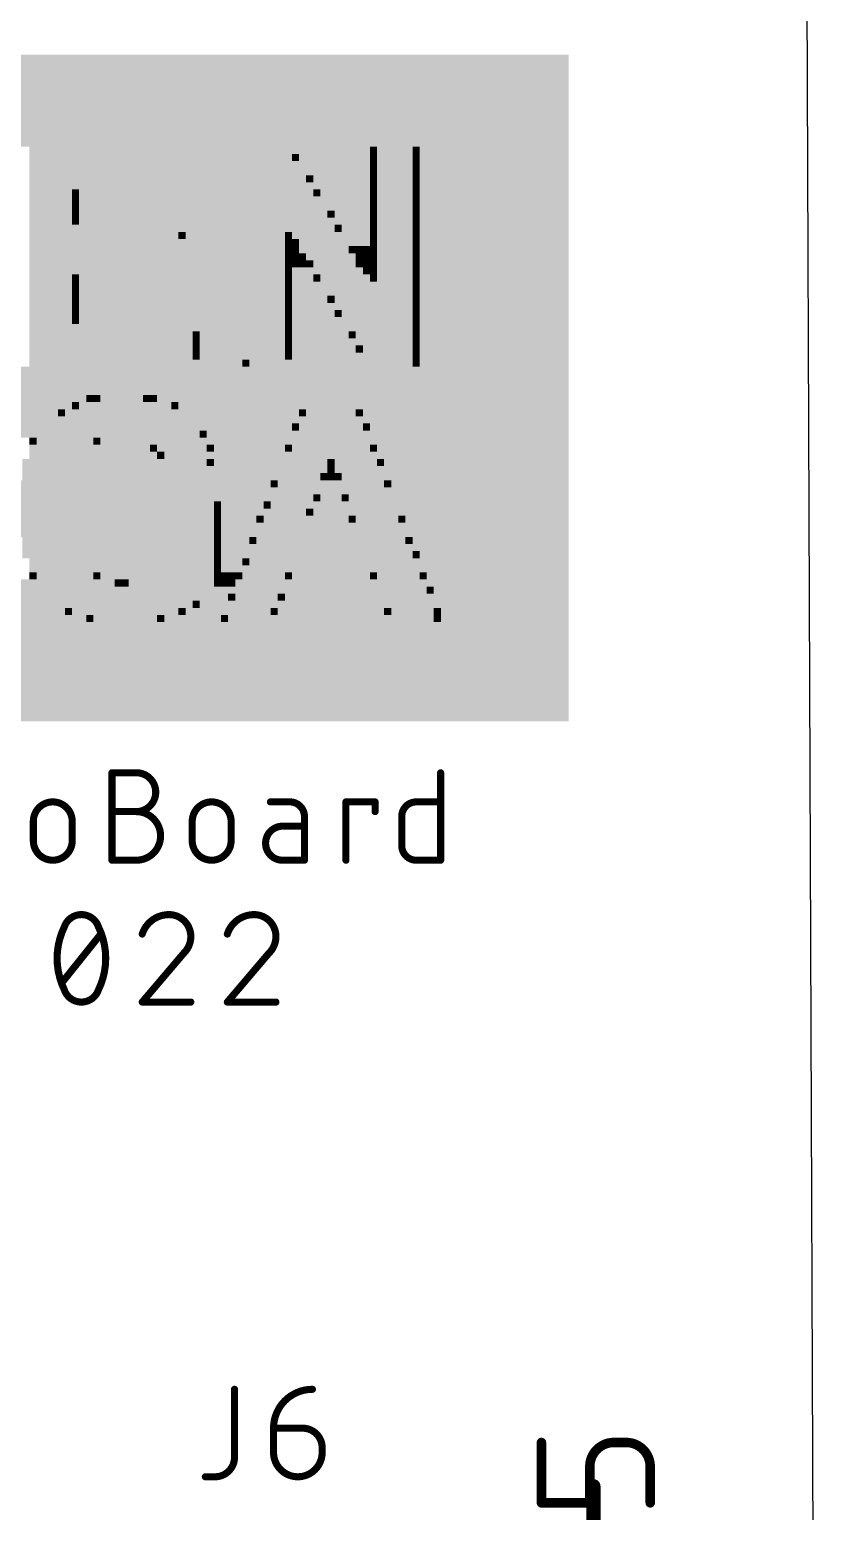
# Model space of a CAD drawing. Extents: x -12 to 108, y -5 to 75.
# Drawn here: x 94.91 to 103.51, y 48.24 to 64.16 of the extents above; entities that cross this region are included whole.
import ezdxf

# ---------------------------------------------------------------- set-up
doc = ezdxf.new("R2010")
doc.units = 0
doc.header["$MEASUREMENT"] = 0
doc.layers.get('0').update_dxf_attribs({"linetype": 'CONTINUOUS'})
for name, color, linetype in [('1', 12, 'CONTINUOUS'), ('20', 31, 'CONTINUOUS'), ('200', 132, 'CONTINUOUS'), ('201', 110, 'CONTINUOUS'), ('204', 40, 'CONTINUOUS'), ('21', 41, 'CONTINUOUS'), ('25', 253, 'CONTINUOUS')]:
    doc.layers.add(name, color=color, linetype=linetype)

# ---------------------------------------------------------------- blocks, each defined once
blk = doc.blocks.new('RECT')
blk.add_solid([(-0.5, -0.5), (0.5, -0.5), (-0.5, 0.5), (0.5, 0.5)])

msp = doc.modelspace()

# ---------------------------------------------------------------- linework, layer by layer
at = {"layer": '1', "const_width": 0.1524}
msp.add_lwpolyline([(100.965, 46.2408), (100.965, 48.514)], dxfattribs=at)
at = {"layer": '1', "const_width": 0.0762}
msp.add_lwpolyline([(101.0031, 48.514, 1), (100.9269, 48.514)], format="xyb", dxfattribs=at)
at = {"layer": '20'}
msp.add_line((103.5104, -0.127), (103.2564, 65.964), dxfattribs=at)
at = {"layer": '21'}
for points, const_width in [([(95.7933, 56.1982, 1), (95.7933, 56.1601)], 0.0381), ([(95.8124, 56.1791, 1), (95.7743, 56.1791)], 0.0381), ([(96.0544, 56.1982, 1), (96.0544, 56.1601)], 0.0381), ([(96.0544, 55.7614, 1), (96.0544, 56.1791)], 0.0762), ([(96.0544, 56.1601, 1), (96.0544, 56.1982)], 0.0381), ([(99.343, 56.1791, 1), (99.3049, 56.1791)], 0.0381), ([(95.3662, 55.657, 1), (94.9485, 55.657)], 0.0762), ([(97.0731, 55.657, 1), (96.6554, 55.657)], 0.0762), ([(97.4955, 55.8849, 1), (97.4955, 55.8468)], 0.0381), ([(97.861, 55.7092, 0.4142), (97.7043, 55.8659)], 0.0762), ([(97.7043, 55.8849, 1), (97.7043, 55.8468)], 0.0381), ([(97.7043, 55.8468, 1), (97.7043, 55.8849)], 0.0381), ([(98.3064, 55.8849, 1), (98.3064, 55.8468)], 0.0381), ([(98.3255, 55.8659, 1), (98.2874, 55.8659)], 0.0381), ([(98.6387, 55.8659, 1), (98.6006, 55.8659)], 0.0381), ([(98.6197, 55.8468, 1), (98.6197, 55.8849)], 0.0381), ([(99.0629, 55.8659, 0.4142), (98.9063, 55.7092)], 0.0762), ([(99.0629, 55.8849, 1), (99.0629, 55.8468)], 0.0381), ([(99.0629, 55.8468, 1), (99.0629, 55.8849)], 0.0381), ([(99.324, 55.8468, 1), (99.324, 55.8849)], 0.0381), ([(95.7933, 55.7805, 1), (95.7933, 55.7424)], 0.0381), ([(96.0544, 55.7805, 1), (96.0544, 55.7424)], 0.0381), ([(96.0544, 55.7805, 1), (96.0544, 55.7424)], 0.0381), ([(96.0544, 55.2393, 1), (96.0544, 55.7614)], 0.0762), ([(96.0544, 55.7424, 1), (96.0544, 55.7805)], 0.0381), ([(97.88, 55.7092, 1), (97.8419, 55.7092)], 0.0381), ([(97.8419, 55.7092, 1), (97.88, 55.7092)], 0.0381), ([(98.6006, 55.7614, 1), (98.6387, 55.7614)], 0.0381), ([(98.9254, 55.7092, 1), (98.8873, 55.7092)], 0.0381), ([(98.8873, 55.7092, 1), (98.9254, 55.7092)], 0.0381), ([(94.9675, 55.657, 1), (94.9294, 55.657)], 0.0381), ([(94.9294, 55.657, 1), (94.9675, 55.657)], 0.0381), ([(95.3852, 55.657, 1), (95.3471, 55.657)], 0.0381), ([(95.3471, 55.657, 1), (95.3852, 55.657)], 0.0381), ([(96.6744, 55.657, 1), (96.6363, 55.657)], 0.0381), ([(96.6363, 55.657, 1), (96.6744, 55.657)], 0.0381), ([(97.0921, 55.657, 1), (97.054, 55.657)], 0.0381), ([(97.054, 55.657, 1), (97.0921, 55.657)], 0.0381), ([(97.626, 55.6048, 1), (97.626, 55.2393)], 0.0762), ([(97.626, 55.6239, 1), (97.626, 55.5858)], 0.0381), ([(97.626, 55.5858, 1), (97.626, 55.6239)], 0.0381), ([(97.861, 55.5858, 1), (97.861, 55.6239)], 0.0381), ([(94.9675, 55.4482, 1), (94.9294, 55.4482)], 0.0381), ([(94.9294, 55.4482, 1), (94.9675, 55.4482)], 0.0381), ([(94.9485, 55.4482, 1), (95.3662, 55.4482)], 0.0762), ([(95.3852, 55.4482, 1), (95.3471, 55.4482)], 0.0381), ([(95.3471, 55.4482, 1), (95.3852, 55.4482)], 0.0381), ([(96.6744, 55.4482, 1), (96.6363, 55.4482)], 0.0381), ([(96.6363, 55.4482, 1), (96.6744, 55.4482)], 0.0381), ([(96.6554, 55.4482, 1), (97.0731, 55.4482)], 0.0762), ([(97.0921, 55.4482, 1), (97.054, 55.4482)], 0.0381), ([(97.054, 55.4482, 1), (97.0921, 55.4482)], 0.0381), ([(98.9063, 55.396, 0.4142), (99.0629, 55.2393)], 0.0762), ([(98.9254, 55.396, 1), (98.8873, 55.396)], 0.0381), ([(98.8873, 55.396, 1), (98.9254, 55.396)], 0.0381), ([(95.7933, 55.2584, 1), (95.7933, 55.2203)], 0.0381), ([(95.7743, 55.2393, 1), (95.8124, 55.2393)], 0.0381), ([(96.0544, 55.2584, 1), (96.0544, 55.2203)], 0.0381), ([(96.0544, 55.2203, 1), (96.0544, 55.2584)], 0.0381), ([(97.626, 55.2584, 1), (97.626, 55.2203)], 0.0381), ([(97.626, 55.2203, 1), (97.626, 55.2584)], 0.0381), ([(97.8419, 55.2393, 1), (97.88, 55.2393)], 0.0381), ([(97.861, 55.2203, 1), (97.861, 55.2584)], 0.0381), ([(98.2874, 55.2393, 1), (98.3255, 55.2393)], 0.0381), ([(99.0629, 55.2584, 1), (99.0629, 55.2203)], 0.0381), ([(99.0629, 55.2203, 1), (99.0629, 55.2584)], 0.0381), ([(99.3049, 55.2393, 1), (99.343, 55.2393)], 0.0381), ([(99.324, 55.2203, 1), (99.324, 55.2584)], 0.0381), ([(95.4648, 54.6551, 0.3205), (95.2821, 54.5246)], 0.0762), ([(95.4648, 54.6742, 1), (95.4648, 54.6361)], 0.0381), ([(95.6475, 54.5246, 0.3205), (95.4648, 54.6551)], 0.0762), ([(95.4648, 54.6361, 1), (95.4648, 54.6742)], 0.0381), ([(96.4053, 54.6551, 0.3252), (96.1181, 54.4463)], 0.0762), ([(96.4053, 54.6742, 1), (96.4053, 54.6361)], 0.0381), ([(96.6402, 54.4202, 0.4142), (96.4053, 54.6551)], 0.0762), ([(96.4053, 54.6361, 1), (96.4053, 54.6742)], 0.0381), ([(97.3197, 54.6551, 0.3252), (97.0325, 54.4463)], 0.0762), ([(97.3197, 54.6742, 1), (97.3197, 54.6361)], 0.0381), ([(97.5546, 54.4202, 0.4142), (97.3197, 54.6551)], 0.0762), ([(97.3197, 54.6361, 1), (97.3197, 54.6742)], 0.0381), ([(95.2821, 54.5246, 0.1139), (95.2037, 54.1852)], 0.0762), ([(95.264, 54.5308, 1), (95.3001, 54.5184)], 0.0381), ([(95.2992, 54.5163, 1), (95.2649, 54.533)], 0.0381), ([(95.7259, 54.1852, 0.1139), (95.6475, 54.5246)], 0.0762), ([(95.6647, 54.533, 1), (95.6304, 54.5163)], 0.0381), ([(95.6295, 54.5184, 1), (95.6656, 54.5308)], 0.0381), ([(95.6885, 54.4344, 1), (95.6588, 54.4582)], 0.0381), ([(96.1, 54.4522, 1), (96.1363, 54.4404)], 0.0381), ([(96.5619, 54.2374, 0.2052), (96.6402, 54.4202)], 0.0762), ([(96.6593, 54.4202, 1), (96.6212, 54.4202)], 0.0381), ([(96.6212, 54.4202, 1), (96.6593, 54.4202)], 0.0381), ([(97.0144, 54.4522, 1), (97.0507, 54.4404)], 0.0381), ([(97.4763, 54.2374, 0.2052), (97.5546, 54.4202)], 0.0762), ([(97.5737, 54.4202, 1), (97.5356, 54.4202)], 0.0381), ([(97.5356, 54.4202, 1), (97.5737, 54.4202)], 0.0381), ([(95.2037, 54.1852, 0.1139), (95.2821, 53.8459)], 0.0762), ([(95.2228, 54.1852, 1), (95.1847, 54.1852)], 0.0381), ([(95.1847, 54.1852, 1), (95.2228, 54.1852)], 0.0381), ([(95.6475, 53.8459, 0.1139), (95.7259, 54.1852)], 0.0762), ([(95.7449, 54.1852, 1), (95.7068, 54.1852)], 0.0381), ([(95.7068, 54.1852, 1), (95.7449, 54.1852)], 0.0381), ([(96.5488, 54.2512, 1), (96.5751, 54.2236)], 0.0381), ([(96.5764, 54.2251, 1), (96.5474, 54.2498)], 0.0381), ([(97.4632, 54.2512, 1), (97.4895, 54.2236)], 0.0381), ([(97.4908, 54.2251, 1), (97.4618, 54.2498)], 0.0381), ([(95.2411, 53.9361, 1), (95.2708, 53.9123)], 0.0381), ([(95.3001, 53.852, 1), (95.264, 53.8397)], 0.0381), ([(95.2821, 53.8459, 0.3205), (95.4648, 53.7153)], 0.0762), ([(95.2649, 53.8375, 1), (95.2992, 53.8542)], 0.0381), ([(95.4648, 53.7153, 0.3205), (95.6475, 53.8459)], 0.0762), ([(95.6304, 53.8542, 1), (95.6647, 53.8375)], 0.0381), ([(95.6656, 53.8397, 1), (95.6295, 53.852)], 0.0381), ([(95.4648, 53.7344, 1), (95.4648, 53.6963)], 0.0381), ([(95.4648, 53.6963, 1), (95.4648, 53.7344)], 0.0381), ([(96.1181, 53.7344, 1), (96.1181, 53.6963)], 0.0381), ([(96.1036, 53.7277, 1), (96.1327, 53.703)], 0.0381), ([(96.6402, 53.6963, 1), (96.6402, 53.7344)], 0.0381), ([(97.0325, 53.7344, 1), (97.0325, 53.6963)], 0.0381), ([(97.018, 53.7277, 1), (97.047, 53.703)], 0.0381), ([(97.5546, 53.6963, 1), (97.5546, 53.7344)], 0.0381), ([(100.4322, 48.9847, 1), (100.3814, 48.9847)], 0.0508), ([(101.1857, 48.9847, 0.4142), (100.9261, 48.7251)], 0.1016), ([(101.1857, 49.0101, 1), (101.1857, 48.9593)], 0.0508), ([(101.1857, 48.9593, 1), (101.1857, 49.0101)], 0.0508), ([(101.5752, 48.7251, 0.4142), (101.3156, 48.9847)], 0.1016), ([(101.3156, 49.0101, 1), (101.3156, 48.9593)], 0.0508), ([(101.3156, 48.9593, 1), (101.3156, 49.0101)], 0.0508), ([(100.9515, 48.7251, 1), (100.9007, 48.7251)], 0.0508), ([(100.9007, 48.7251, 1), (100.9515, 48.7251)], 0.0508), ([(101.6006, 48.7251, 1), (101.5498, 48.7251)], 0.0508), ([(101.5498, 48.7251, 1), (101.6006, 48.7251)], 0.0508), ([(100.4068, 48.361, 1), (100.4068, 48.3102)], 0.0508), ([(100.3814, 48.3356, 1), (100.4322, 48.3356)], 0.0508), ([(100.9007, 48.3356, 1), (100.9515, 48.3356)], 0.0508), ([(100.9261, 48.3102, 1), (100.9261, 48.361)], 0.0508), ([(101.5498, 48.3356, 1), (101.6006, 48.3356)], 0.0508)]:
    msp.add_lwpolyline(points, format="xyb", dxfattribs=dict(at, const_width=const_width))
for points, const_width in [([(95.7933, 55.2393), (95.7933, 56.1791)], 0.0762), ([(95.7933, 56.1791), (96.0544, 56.1791)], 0.0762), ([(99.324, 56.1791), (99.324, 55.2393)], 0.0762), ([(97.7043, 55.8659), (97.4955, 55.8659)], 0.0762), ([(98.3064, 55.2393), (98.3064, 55.8659)], 0.0762), ([(98.3064, 55.8659), (98.6197, 55.8659)], 0.0762), ([(98.6197, 55.8659), (98.6197, 55.7614)], 0.0762), ([(99.0629, 55.8659), (99.324, 55.8659)], 0.0762), ([(95.7933, 55.7614), (96.0544, 55.7614)], 0.0762), ([(97.861, 55.2393), (97.861, 55.7092)], 0.0762), ([(98.9063, 55.396), (98.9063, 55.7092)], 0.0762), ([(94.9485, 55.4482), (94.9485, 55.657)], 0.0762), ([(95.3662, 55.657), (95.3662, 55.4482)], 0.0762), ([(96.6554, 55.4482), (96.6554, 55.657)], 0.0762), ([(97.0731, 55.657), (97.0731, 55.4482)], 0.0762), ([(97.861, 55.6048), (97.626, 55.6048)], 0.0762), ([(96.0544, 55.2393), (95.7933, 55.2393)], 0.0762), ([(97.626, 55.2393), (97.861, 55.2393)], 0.0762), ([(99.324, 55.2393), (99.0629, 55.2393)], 0.0762), ([(95.2559, 53.9242), (95.6736, 54.4463)], 0.0762), ([(96.5619, 54.2374), (96.1181, 53.7153)], 0.0762), ([(97.4763, 54.2374), (97.0325, 53.7153)], 0.0762), ([(96.1181, 53.7153), (96.6402, 53.7153)], 0.0762), ([(97.0325, 53.7153), (97.5546, 53.7153)], 0.0762), ([(100.4068, 48.3356), (100.4068, 48.9847)], 0.1016), ([(101.3156, 48.9847), (101.1857, 48.9847)], 0.1016), ([(100.9261, 48.7251), (100.9261, 48.3356)], 0.1016), ([(101.5752, 48.3356), (101.5752, 48.7251)], 0.1016), ([(100.9261, 48.3356), (100.4068, 48.3356)], 0.1016)]:
    msp.add_lwpolyline(points, dxfattribs=dict(at, const_width=const_width))
at = {"layer": '25', "const_width": 0.0762}
for points in [[(97.1096, 49.5557), (97.1096, 48.8247)], [(97.5288, 49.138), (97.8421, 49.138)], [(97.5288, 48.877), (97.5288, 49.138)], [(98.0509, 48.9292), (98.0509, 48.877)], [(96.9008, 48.6159), (96.7964, 48.6159)]]:
    msp.add_lwpolyline(points, dxfattribs=at)
at = {"layer": '25'}
for points, const_width in [([(97.1287, 49.5557, 1), (97.0906, 49.5557)], 0.0381), ([(97.9465, 49.5557, 0.4142), (97.5288, 49.138)], 0.0762), ([(97.9465, 49.5367, 1), (97.9465, 49.5747)], 0.0381), ([(97.5288, 49.1571, 1), (97.5288, 49.119)], 0.0381), ([(97.5478, 49.138, 1), (97.5098, 49.138)], 0.0381), ([(97.5098, 49.138, 1), (97.5478, 49.138)], 0.0381), ([(97.8421, 49.1571, 1), (97.8421, 49.119)], 0.0381), ([(98.0509, 48.9292, 0.4142), (97.8421, 49.138)], 0.0762), ([(97.8421, 49.119, 1), (97.8421, 49.1571)], 0.0381), ([(97.5478, 48.877, 1), (97.5097, 48.877)], 0.0381), ([(97.5288, 48.877, 1), (98.0509, 48.877)], 0.0762), ([(97.5098, 48.877, 1), (97.5478, 48.877)], 0.0381), ([(98.07, 48.9292, 1), (98.0319, 48.9292)], 0.0381), ([(98.0319, 48.9292, 1), (98.07, 48.9292)], 0.0381), ([(98.07, 48.877, 1), (98.0319, 48.877)], 0.0381), ([(98.0319, 48.877, 1), (98.07, 48.877)], 0.0381), ([(96.9008, 48.6159, 0.4142), (97.1096, 48.8247)], 0.0762), ([(97.1287, 48.8247, 1), (97.0906, 48.8247)], 0.0381), ([(97.0906, 48.8247, 1), (97.1287, 48.8247)], 0.0381), ([(96.7964, 48.635, 1), (96.7964, 48.5969)], 0.0381), ([(96.9008, 48.635, 1), (96.9008, 48.5969)], 0.0381), ([(96.9008, 48.5969, 1), (96.9008, 48.635)], 0.0381)]:
    msp.add_lwpolyline(points, format="xyb", dxfattribs=dict(at, const_width=const_width))

# ---------------------------------------------------------------- block references
at = {"layer": '200', "yscale": 0.0762}
for p, xscale in [((95.7834, 62.865), 1.7526), ((97.4598, 62.865), 0.5334), ((98.8314, 62.865), 0.381), ((95.7834, 62.7888), 1.7526), ((95.7834, 62.7126), 1.7526), ((97.4598, 62.7888), 0.5334), ((97.4979, 62.7126), 0.6096), ((98.8314, 62.7888), 0.381), ((98.8314, 62.7126), 0.381), ((95.7834, 62.6364), 1.7526), ((95.7834, 62.5602), 1.7526), ((97.536, 62.6364), 0.6858), ((97.536, 62.5602), 0.6858), ((98.8314, 62.6364), 0.381), ((98.8314, 62.5602), 0.381), ((95.1738, 62.484), 0.5334), ((95.1357, 62.4078), 0.4572), ((97.5741, 62.484), 0.762), ((97.5741, 62.4078), 0.762), ((98.8314, 62.484), 0.381), ((98.8314, 62.4078), 0.381), ((95.1357, 62.3316), 0.4572), ((95.1357, 62.2554), 0.4572), ((97.6122, 62.3316), 0.8382), ((97.6503, 62.2554), 0.9144), ((98.8314, 62.3316), 0.381), ((98.8314, 62.2554), 0.381), ((95.1357, 62.1792), 0.4572), ((95.1357, 62.103), 0.4572), ((97.6503, 62.1792), 0.9144), ((97.6884, 62.103), 0.9906), ((98.8314, 62.1792), 0.381), ((98.8314, 62.103), 0.381), ((95.1738, 62.0268), 0.5334), ((95.7072, 61.9506), 1.6002), ((97.6884, 62.0268), 0.9906), ((97.4217, 61.9506), 0.4572), ((97.9932, 61.9506), 0.5334), ((98.8314, 62.0268), 0.381), ((98.8314, 61.9506), 0.381), ((95.7453, 61.8744), 1.6764), ((95.7453, 61.7982), 1.6764), ((95.7453, 61.722), 1.6764), ((97.4217, 61.8744), 0.4572), ((97.4217, 61.7982), 0.4572), ((97.4217, 61.722), 0.4572), ((98.0694, 61.8744), 0.5334), ((98.0694, 61.7982), 0.5334), ((98.1456, 61.722), 0.5334), ((98.8314, 61.8744), 0.381), ((98.8314, 61.7982), 0.381), ((98.8314, 61.722), 0.381), ((95.7453, 61.6458), 1.6764), ((95.1738, 61.5696), 0.5334), ((97.4217, 61.6458), 0.4572), ((97.4217, 61.5696), 0.4572), ((98.1837, 61.6458), 0.4572), ((98.2218, 61.5696), 0.5334), ((98.8314, 61.6458), 0.381), ((98.8314, 61.5696), 0.381), ((95.1357, 61.4934), 0.4572), ((95.1357, 61.4172), 0.4572), ((97.4217, 61.4934), 0.4572), ((97.4217, 61.4172), 0.4572), ((98.298, 61.4934), 0.5334), ((98.5266, 61.4172), 0.9906), ((98.8314, 61.4934), 0.381), ((95.1357, 61.341), 0.4572), ((95.1357, 61.2648), 0.4572), ((97.4217, 61.341), 0.4572), ((97.4217, 61.2648), 0.4572), ((98.5647, 61.341), 0.9144), ((98.6028, 61.2648), 0.8382), ((95.1357, 61.1886), 0.4572), ((95.1357, 61.1124), 0.4572), ((97.4217, 61.1886), 0.4572), ((97.4217, 61.1124), 0.4572), ((98.6028, 61.1886), 0.8382), ((98.6409, 61.1124), 0.762), ((95.1357, 61.0362), 0.4572), ((95.7834, 60.96), 1.7526), ((97.4217, 61.0362), 0.4572), ((97.4217, 60.96), 0.4572), ((98.6409, 61.0362), 0.762), ((98.679, 60.96), 0.6858), ((95.7834, 60.8838), 1.7526), ((95.7834, 60.8076), 1.7526), ((97.4217, 60.8838), 0.4572), ((97.4217, 60.8076), 0.4572), ((98.7171, 60.8838), 0.6096), ((98.7171, 60.8076), 0.6096), ((95.7834, 60.7314), 1.7526), ((95.7834, 60.6552), 1.7526), ((97.4217, 60.7314), 0.4572), ((97.4217, 60.6552), 0.4572), ((98.7552, 60.7314), 0.5334), ((98.7552, 60.6552), 0.5334), ((95.7834, 60.579), 1.7526), ((97.4598, 60.579), 0.381), ((98.7933, 60.579), 0.4572), ((95.8977, 60.198), 0.4572), ((95.9358, 60.0456), 1.2954), ((95.9358, 60.1218), 0.9906), ((98.1456, 60.1218), 0.5334), ((98.1456, 60.0456), 0.5334), ((95.8596, 59.817), 1.7526), ((95.8977, 59.8932), 1.6764), ((95.8977, 59.9694), 1.524), ((98.1456, 59.817), 0.8382), ((98.1456, 59.9694), 0.6858), ((98.1456, 59.8932), 0.6858), ((95.2119, 59.6646), 0.6096), ((95.2881, 59.7408), 0.6096), ((96.4692, 59.7408), 0.6858), ((96.5454, 59.6646), 0.5334), ((98.1456, 59.7408), 0.8382), ((98.1456, 59.6646), 0.8382), ((95.0976, 59.5122), 0.5334), ((95.1738, 59.5884), 0.5334), ((96.6216, 59.5884), 0.5334), ((96.5835, 59.5122), 0.4572), ((98.1456, 59.5884), 0.9906), ((97.8789, 59.5122), 0.4572), ((98.4123, 59.5122), 0.4572), ((95.0976, 59.436), 0.5334), ((95.0595, 59.3598), 0.4572), ((97.8408, 59.436), 0.5334), ((97.8027, 59.3598), 0.4572), ((98.4504, 59.436), 0.5334), ((98.4885, 59.3598), 0.4572), ((95.0214, 59.2836), 0.5334), ((95.0214, 59.2074), 0.5334), ((97.7646, 59.2074), 0.5334), ((97.8027, 59.2836), 0.4572), ((98.4885, 59.2836), 0.4572), ((98.5266, 59.2074), 0.5334), ((95.0214, 59.1312), 0.5334), ((95.0214, 59.055), 0.5334), ((96.393, 59.055), 0.9906), ((97.7265, 59.1312), 0.4572), ((97.7265, 59.055), 0.4572), ((98.5647, 59.1312), 0.4572), ((98.6028, 59.055), 0.5334), ((95.0214, 58.9788), 0.5334), ((95.0214, 58.9026), 0.5334), ((96.393, 58.9788), 0.9906), ((96.393, 58.9026), 0.9906), ((97.6503, 58.9788), 0.4572), ((97.6503, 58.9026), 0.4572), ((98.6028, 58.9788), 0.5334), ((98.6409, 58.9026), 0.4572), ((95.0214, 58.8264), 0.5334), ((95.0214, 58.7502), 0.5334), ((96.393, 58.8264), 0.9906), ((96.393, 58.7502), 0.9906), ((97.6122, 58.8264), 0.5334), ((98.1456, 58.7502), 1.6002), ((98.679, 58.8264), 0.5334), ((95.0595, 58.674), 0.4572), ((95.0976, 58.5978), 0.5334), ((96.6597, 58.674), 0.4572), ((96.6597, 58.5978), 0.4572), ((98.1456, 58.5978), 1.7526), ((98.1456, 58.674), 1.6002), ((95.0976, 58.5216), 0.5334), ((95.1738, 58.4454), 0.5334), ((96.6597, 58.5216), 0.4572), ((96.6597, 58.4454), 0.4572), ((98.1456, 58.5216), 1.7526), ((98.1837, 58.4454), 1.8288), ((95.2119, 58.3692), 0.6096), ((95.2881, 58.293), 0.6096), ((96.5454, 58.293), 0.6858), ((96.6216, 58.3692), 0.5334), ((98.1456, 58.3692), 1.905), ((97.4217, 58.293), 0.4572), ((98.8695, 58.293), 0.4572), ((95.4024, 58.2168), 0.8382), ((95.9739, 58.1406), 1.8288), ((95.9739, 58.0644), 1.6764), ((96.4311, 58.2168), 0.9144), ((97.3836, 58.2168), 0.5334), ((97.3836, 58.1406), 0.5334), ((97.3455, 58.0644), 0.4572), ((98.9076, 58.2168), 0.5334), ((98.9076, 58.1406), 0.5334), ((98.9838, 58.0644), 0.5334), ((95.9358, 57.9882), 1.4478), ((95.9358, 57.912), 1.143), ((97.3074, 57.9882), 0.5334), ((97.2693, 57.912), 0.4572), ((98.9838, 57.9882), 0.5334), ((99.0219, 57.912), 0.4572), ((95.9358, 57.8358), 0.6858), ((97.2693, 57.8358), 0.4572), ((99.0219, 57.8358), 0.4572)]:
    msp.add_blockref('RECT', p, dxfattribs=dict(at, xscale=xscale))
at = {"layer": '201', "yscale": 0.0762}
for p, xscale in [((98.6028, 62.865), 0.0762), ((99.06, 62.865), 0.0762), ((97.7646, 62.7888), 0.0762), ((98.6028, 62.7888), 0.0762), ((98.6028, 62.7126), 0.0762), ((99.06, 62.7888), 0.0762), ((99.06, 62.7126), 0.0762), ((97.917, 62.5602), 0.0762), ((98.6028, 62.6364), 0.0762), ((98.6028, 62.5602), 0.0762), ((99.06, 62.6364), 0.0762), ((99.06, 62.5602), 0.0762), ((95.4024, 62.4078), 0.0762), ((96.0501, 62.484), 1.2192), ((97.9932, 62.4078), 0.0762), ((98.6028, 62.484), 0.0762), ((98.6028, 62.4078), 0.0762), ((99.06, 62.484), 0.0762), ((99.06, 62.4078), 0.0762), ((95.4024, 62.3316), 0.0762), ((95.4024, 62.2554), 0.0762), ((98.6028, 62.3316), 0.0762), ((98.6028, 62.2554), 0.0762), ((99.06, 62.3316), 0.0762), ((99.06, 62.2554), 0.0762), ((95.4024, 62.1792), 0.0762), ((95.4024, 62.103), 0.0762), ((98.1456, 62.1792), 0.0762), ((98.6028, 62.1792), 0.0762), ((98.6028, 62.103), 0.0762), ((99.06, 62.1792), 0.0762), ((99.06, 62.103), 0.0762), ((96.5454, 61.9506), 0.0762), ((97.6884, 61.9506), 0.0762), ((98.2218, 62.0268), 0.0762), ((98.6028, 62.0268), 0.0762), ((98.6028, 61.9506), 0.0762), ((99.06, 62.0268), 0.0762), ((99.06, 61.9506), 0.0762), ((97.7265, 61.8744), 0.1524), ((97.6884, 61.7982), 0.0762), ((97.6884, 61.722), 0.0762), ((98.3742, 61.7982), 0.0762), ((98.6028, 61.8744), 0.0762), ((98.6028, 61.7982), 0.0762), ((98.6028, 61.722), 0.0762), ((99.06, 61.8744), 0.0762), ((99.06, 61.7982), 0.0762), ((99.06, 61.722), 0.0762), ((95.9739, 61.5696), 1.0668), ((97.6884, 61.6458), 0.0762), ((97.6884, 61.5696), 0.0762), ((97.917, 61.6458), 0.0762), ((98.4504, 61.6458), 0.0762), ((98.6028, 61.6458), 0.0762), ((98.6028, 61.5696), 0.0762), ((99.06, 61.6458), 0.0762), ((99.06, 61.5696), 0.0762), ((95.4024, 61.4934), 0.0762), ((95.4024, 61.4172), 0.0762), ((97.6884, 61.4934), 0.0762), ((97.6884, 61.4172), 0.0762), ((97.9932, 61.4934), 0.0762), ((98.6028, 61.4934), 0.0762), ((99.06, 61.4934), 0.0762), ((99.06, 61.4172), 0.0762), ((95.4024, 61.341), 0.0762), ((95.4024, 61.2648), 0.0762), ((97.6884, 61.341), 0.0762), ((97.6884, 61.2648), 0.0762), ((98.1456, 61.2648), 0.0762), ((99.06, 61.341), 0.0762), ((99.06, 61.2648), 0.0762), ((95.4024, 61.1886), 0.0762), ((95.4024, 61.1124), 0.0762), ((97.6884, 61.1886), 0.0762), ((97.6884, 61.1124), 0.0762), ((98.2218, 61.1124), 0.0762), ((99.06, 61.1886), 0.0762), ((99.06, 61.1124), 0.0762), ((95.4024, 61.0362), 0.0762), ((97.6884, 61.0362), 0.0762), ((97.6884, 60.96), 0.0762), ((99.06, 61.0362), 0.0762), ((99.06, 60.96), 0.0762), ((96.6978, 60.8838), 0.0762), ((96.6978, 60.8076), 0.0762), ((97.6884, 60.8838), 0.0762), ((97.6884, 60.8076), 0.0762), ((98.3742, 60.8838), 0.0762), ((99.06, 60.8838), 0.0762), ((99.06, 60.8076), 0.0762), ((96.6978, 60.7314), 0.0762), ((96.6978, 60.6552), 0.0762), ((97.6884, 60.7314), 0.0762), ((97.6884, 60.6552), 0.0762), ((98.4504, 60.7314), 0.0762), ((99.06, 60.7314), 0.0762), ((99.06, 60.6552), 0.0762), ((97.2312, 60.579), 0.0762), ((99.06, 60.579), 0.0762), ((95.5929, 60.198), 0.1524), ((96.2025, 60.198), 0.1524), ((98.1075, 60.198), 0.4572), ((95.25, 60.0456), 0.0762), ((95.4024, 60.1218), 0.0762), ((96.4692, 60.1218), 0.0762), ((97.8408, 60.0456), 0.0762), ((98.4504, 60.0456), 0.0762), ((96.774, 59.817), 0.0762), ((97.7646, 59.8932), 0.0762), ((98.5266, 59.8932), 0.0762), ((94.9452, 59.7408), 0.0762), ((95.631, 59.7408), 0.0762), ((96.2406, 59.6646), 0.0762), ((96.8502, 59.6646), 0.0762), ((97.6884, 59.6646), 0.0762), ((98.6028, 59.6646), 0.0762), ((96.3168, 59.5884), 0.0762), ((96.8502, 59.5122), 0.0762), ((98.1456, 59.5122), 0.0762), ((98.679, 59.5122), 0.0762), ((96.4692, 59.436), 0.2286), ((98.0694, 59.3598), 0.0762), ((98.2218, 59.3598), 0.0762), ((97.536, 59.2836), 0.0762), ((98.7552, 59.2836), 0.0762), ((96.9264, 59.055), 0.0762), ((97.4598, 59.055), 0.0762), ((97.9932, 59.1312), 0.0762), ((98.298, 59.1312), 0.0762), ((96.9264, 58.9788), 0.0762), ((96.9264, 58.9026), 0.0762), ((97.3836, 58.9026), 0.0762), ((97.917, 58.9788), 0.0762), ((98.3742, 58.9026), 0.0762), ((98.9076, 58.9026), 0.0762), ((96.9264, 58.8264), 0.0762), ((96.9264, 58.7502), 0.0762), ((96.1644, 58.674), 0.5334), ((96.9264, 58.674), 0.0762), ((96.9264, 58.5978), 0.0762), ((97.3074, 58.674), 0.0762), ((98.9838, 58.674), 0.0762), ((96.9264, 58.5216), 0.0762), ((96.9264, 58.4454), 0.0762), ((97.2312, 58.4454), 0.0762), ((99.06, 58.5216), 0.0762), ((94.9452, 58.293), 0.0762), ((95.631, 58.293), 0.0762), ((96.9264, 58.3692), 0.0762), ((96.9264, 58.293), 0.0762), ((97.155, 58.293), 0.0762), ((97.6884, 58.293), 0.0762), ((98.6028, 58.293), 0.0762), ((99.1362, 58.293), 0.0762), ((95.8977, 58.2168), 0.1524), ((96.9264, 58.2168), 0.0762), ((97.0788, 58.0644), 0.0762), ((97.6122, 58.0644), 0.0762), ((99.2124, 58.1406), 0.0762), ((95.3262, 57.912), 0.0762), ((96.5454, 57.912), 0.0762), ((96.6978, 57.9882), 0.0762), ((97.536, 57.912), 0.0762), ((98.7552, 57.912), 0.0762), ((99.2886, 57.912), 0.0762), ((95.5548, 57.8358), 0.0762), ((96.3168, 57.8358), 0.0762), ((97.0026, 57.8358), 0.0762), ((99.2886, 57.8358), 0.0762)]:
    msp.add_blockref('RECT', p, dxfattribs=dict(at, xscale=xscale))
at = {"layer": '204', "yscale": 0.0762}
for p, xscale in [((93.9546, 63.8556), 13.4874), ((93.9546, 63.7794), 13.4874), ((93.9546, 63.7032), 13.4874), ((93.9546, 63.627), 13.4874), ((93.9546, 63.5508), 13.4874), ((93.9546, 63.4746), 13.4874), ((93.9546, 63.3984), 13.4874), ((93.9546, 63.3222), 13.4874), ((93.9546, 63.246), 13.4874), ((93.9546, 63.1698), 13.4874), ((93.9546, 63.0936), 13.4874), ((93.9546, 63.0174), 13.4874), ((93.9546, 62.9412), 13.4874), ((96.9264, 62.865), 0.5334), ((98.1456, 62.865), 0.8382), ((99.8982, 62.865), 1.6002), ((96.9264, 62.7888), 0.5334), ((96.9264, 62.7126), 0.5334), ((98.1837, 62.7888), 0.762), ((98.1837, 62.7126), 0.762), ((99.8982, 62.7888), 1.6002), ((99.8982, 62.7126), 1.6002), ((96.9264, 62.6364), 0.5334), ((96.9264, 62.5602), 0.5334), ((98.2218, 62.6364), 0.6858), ((98.2599, 62.5602), 0.6096), ((99.8982, 62.6364), 1.6002), ((99.8982, 62.5602), 1.6002), ((96.3168, 62.4078), 1.7526), ((96.9264, 62.484), 0.5334), ((98.2599, 62.484), 0.6096), ((98.298, 62.4078), 0.5334), ((99.8982, 62.484), 1.6002), ((99.8982, 62.4078), 1.6002), ((96.3168, 62.3316), 1.7526), ((96.3168, 62.2554), 1.7526), ((98.298, 62.3316), 0.5334), ((98.3361, 62.2554), 0.4572), ((99.8982, 62.3316), 1.6002), ((99.8982, 62.2554), 1.6002), ((96.3168, 62.1792), 1.7526), ((96.3168, 62.103), 1.7526), ((98.3742, 62.1792), 0.381), ((98.3742, 62.103), 0.381), ((99.8982, 62.1792), 1.6002), ((99.8982, 62.103), 1.6002), ((96.3168, 62.0268), 1.7526), ((96.8883, 61.9506), 0.6096), ((98.4123, 62.0268), 0.3048), ((98.4123, 61.9506), 0.3048), ((99.8982, 62.0268), 1.6002), ((99.8982, 61.9506), 1.6002), ((96.8883, 61.8744), 0.6096), ((96.8883, 61.7982), 0.6096), ((96.8883, 61.722), 0.6096), ((97.7646, 61.7982), 0.0762), ((97.8027, 61.722), 0.1524), ((98.4504, 61.8744), 0.2286), ((98.4885, 61.7982), 0.1524), ((98.4885, 61.722), 0.1524), ((99.8982, 61.8744), 1.6002), ((99.8982, 61.7982), 1.6002), ((99.8982, 61.722), 1.6002), ((96.8502, 61.5696), 0.6858), ((96.8883, 61.6458), 0.6096), ((97.8027, 61.6458), 0.1524), ((97.8408, 61.5696), 0.2286), ((98.5266, 61.6458), 0.0762), ((98.5266, 61.5696), 0.0762), ((99.8982, 61.6458), 1.6002), ((99.8982, 61.5696), 1.6002), ((96.3168, 61.4934), 1.7526), ((96.3168, 61.4172), 1.7526), ((97.8408, 61.4934), 0.2286), ((97.8789, 61.4172), 0.3048), ((99.8982, 61.4934), 1.6002), ((99.8982, 61.4172), 1.6002), ((96.3168, 61.341), 1.7526), ((96.3168, 61.2648), 1.7526), ((97.917, 61.341), 0.381), ((97.917, 61.2648), 0.381), ((99.8982, 61.341), 1.6002), ((99.8982, 61.2648), 1.6002), ((96.3168, 61.1886), 1.7526), ((96.3168, 61.1124), 1.7526), ((97.9551, 61.1886), 0.4572), ((97.9551, 61.1124), 0.4572), ((99.8982, 61.1886), 1.6002), ((99.8982, 61.1124), 1.6002), ((96.3168, 61.0362), 1.7526), ((96.9264, 60.96), 0.5334), ((97.9932, 61.0362), 0.5334), ((98.0313, 60.96), 0.6096), ((99.8982, 61.0362), 1.6002), ((99.8982, 60.96), 1.6002), ((96.9645, 60.8838), 0.4572), ((96.9645, 60.8076), 0.4572), ((98.0313, 60.8838), 0.6096), ((98.0694, 60.8076), 0.6858), ((99.8982, 60.8838), 1.6002), ((99.8982, 60.8076), 1.6002), ((96.9645, 60.7314), 0.4572), ((96.9645, 60.6552), 0.4572), ((98.0694, 60.7314), 0.6858), ((98.1075, 60.6552), 0.762), ((99.8982, 60.7314), 1.6002), ((99.8982, 60.6552), 1.6002), ((96.012, 60.5028), 9.3726), ((96.9264, 60.579), 0.5334), ((98.1075, 60.579), 0.9144), ((99.8982, 60.579), 1.6002), ((96.012, 60.4266), 9.3726), ((96.012, 60.3504), 9.3726), ((96.012, 60.2742), 9.3726), ((94.5642, 60.198), 1.905), ((97.0788, 60.198), 1.6002), ((99.5172, 60.198), 2.3622), ((94.7166, 60.1218), 1.2954), ((94.7166, 60.0456), 0.9906), ((97.1931, 60.1218), 1.3716), ((97.1931, 60.0456), 1.2192), ((99.5553, 60.1218), 2.286), ((99.5934, 60.0456), 2.2098), ((94.7166, 59.9694), 0.8382), ((94.7166, 59.8932), 0.6858), ((94.6785, 59.817), 0.6096), ((97.2312, 59.9694), 1.143), ((97.2312, 59.8932), 0.9906), ((97.2693, 59.817), 0.9144), ((99.5934, 59.9694), 2.2098), ((99.6315, 59.8932), 2.1336), ((99.6315, 59.817), 2.1336), ((95.8596, 59.6646), 0.6858), ((95.8977, 59.7408), 0.4572), ((97.2693, 59.7408), 0.9144), ((97.2693, 59.6646), 0.762), ((99.6315, 59.7408), 2.1336), ((99.6696, 59.6646), 2.0574), ((95.8596, 59.5122), 0.9906), ((95.8596, 59.5884), 0.8382), ((97.2693, 59.5884), 0.762), ((97.2693, 59.5122), 0.762), ((99.6696, 59.5884), 2.0574), ((99.7077, 59.5122), 1.9812), ((96.4311, 59.3598), 2.286), ((95.8596, 59.436), 0.9906), ((97.0788, 59.436), 0.9906), ((98.1456, 59.436), 0.0762), ((98.1456, 59.3598), 0.0762), ((99.7077, 59.436), 1.9812), ((99.7077, 59.3598), 1.9812), ((96.393, 59.2836), 2.2098), ((96.393, 59.2074), 2.2098), ((98.1456, 59.2836), 0.2286), ((98.1456, 59.2074), 0.2286), ((99.7458, 59.2836), 1.905), ((99.7458, 59.2074), 1.905), ((96.393, 59.1312), 2.2098), ((95.5929, 59.055), 0.6096), ((97.1931, 59.055), 0.4572), ((98.1456, 59.055), 0.381), ((98.1456, 59.1312), 0.2286), ((99.7458, 59.1312), 1.905), ((99.7839, 59.055), 1.8288), ((95.5929, 58.9788), 0.6096), ((95.5929, 58.9026), 0.6096), ((97.1931, 58.9788), 0.4572), ((97.155, 58.9026), 0.381), ((98.1075, 58.9026), 0.4572), ((98.1456, 58.9788), 0.381), ((99.7839, 58.9788), 1.8288), ((99.822, 58.9026), 1.7526), ((95.5929, 58.8264), 0.6096), ((95.5929, 58.7502), 0.6096), ((97.155, 58.8264), 0.381), ((97.155, 58.7502), 0.381), ((98.1456, 58.8264), 0.5334), ((99.822, 58.8264), 1.7526), ((99.822, 58.7502), 1.7526), ((95.5929, 58.674), 0.6096), ((95.8977, 58.5978), 1.0668), ((97.1169, 58.674), 0.3048), ((97.1169, 58.5978), 0.3048), ((99.8601, 58.674), 1.6764), ((99.8601, 58.5978), 1.6764), ((95.8977, 58.5216), 1.0668), ((95.9358, 58.4454), 0.9906), ((97.1169, 58.5216), 0.3048), ((97.0788, 58.4454), 0.2286), ((99.8982, 58.5216), 1.6002), ((99.8982, 58.4454), 1.6002), ((95.9358, 58.3692), 0.8382), ((95.9358, 58.293), 0.5334), ((97.0788, 58.3692), 0.2286), ((97.0407, 58.293), 0.1524), ((98.1456, 58.293), 0.8382), ((99.8982, 58.3692), 1.6002), ((99.9363, 58.293), 1.524), ((94.0689, 58.2168), 1.8288), ((94.107, 58.1406), 1.905), ((94.1451, 58.0644), 1.9812), ((96.9264, 58.0644), 0.2286), ((97.0026, 58.1406), 0.2286), ((97.0407, 58.2168), 0.1524), ((98.1456, 58.2168), 0.9906), ((98.1456, 58.1406), 0.9906), ((98.1837, 58.0644), 1.0668), ((99.9363, 58.2168), 1.524), ((99.9744, 58.1406), 1.4478), ((99.9744, 58.0644), 1.4478), ((94.1832, 57.9882), 2.0574), ((94.2213, 57.912), 2.1336), ((96.8121, 57.912), 0.4572), ((96.8883, 57.9882), 0.3048), ((98.1456, 57.9882), 1.143), ((98.1456, 57.912), 1.143), ((99.9744, 57.9882), 1.4478), ((100.0125, 57.912), 1.3716), ((95.9739, 57.7596), 9.4488), ((94.3356, 57.8358), 2.3622), ((96.6597, 57.8358), 0.6096), ((98.1456, 57.8358), 1.2954), ((100.0125, 57.8358), 1.3716), ((93.9546, 57.6834), 13.4874), ((93.9546, 57.6072), 13.4874), ((93.9546, 57.531), 13.4874), ((93.9546, 57.4548), 13.4874), ((93.9546, 57.3786), 13.4874), ((93.9546, 57.3024), 13.4874), ((93.9546, 57.2262), 13.4874), ((93.9546, 57.15), 13.4874), ((93.9546, 57.0738), 13.4874), ((93.9546, 56.9976), 13.4874), ((93.9546, 56.9214), 13.4874), ((93.9546, 56.8452), 13.4874), ((93.9546, 56.769), 13.4874)]:
    msp.add_blockref('RECT', p, dxfattribs=dict(at, xscale=xscale))

doc.saveas('drawing.dxf')
